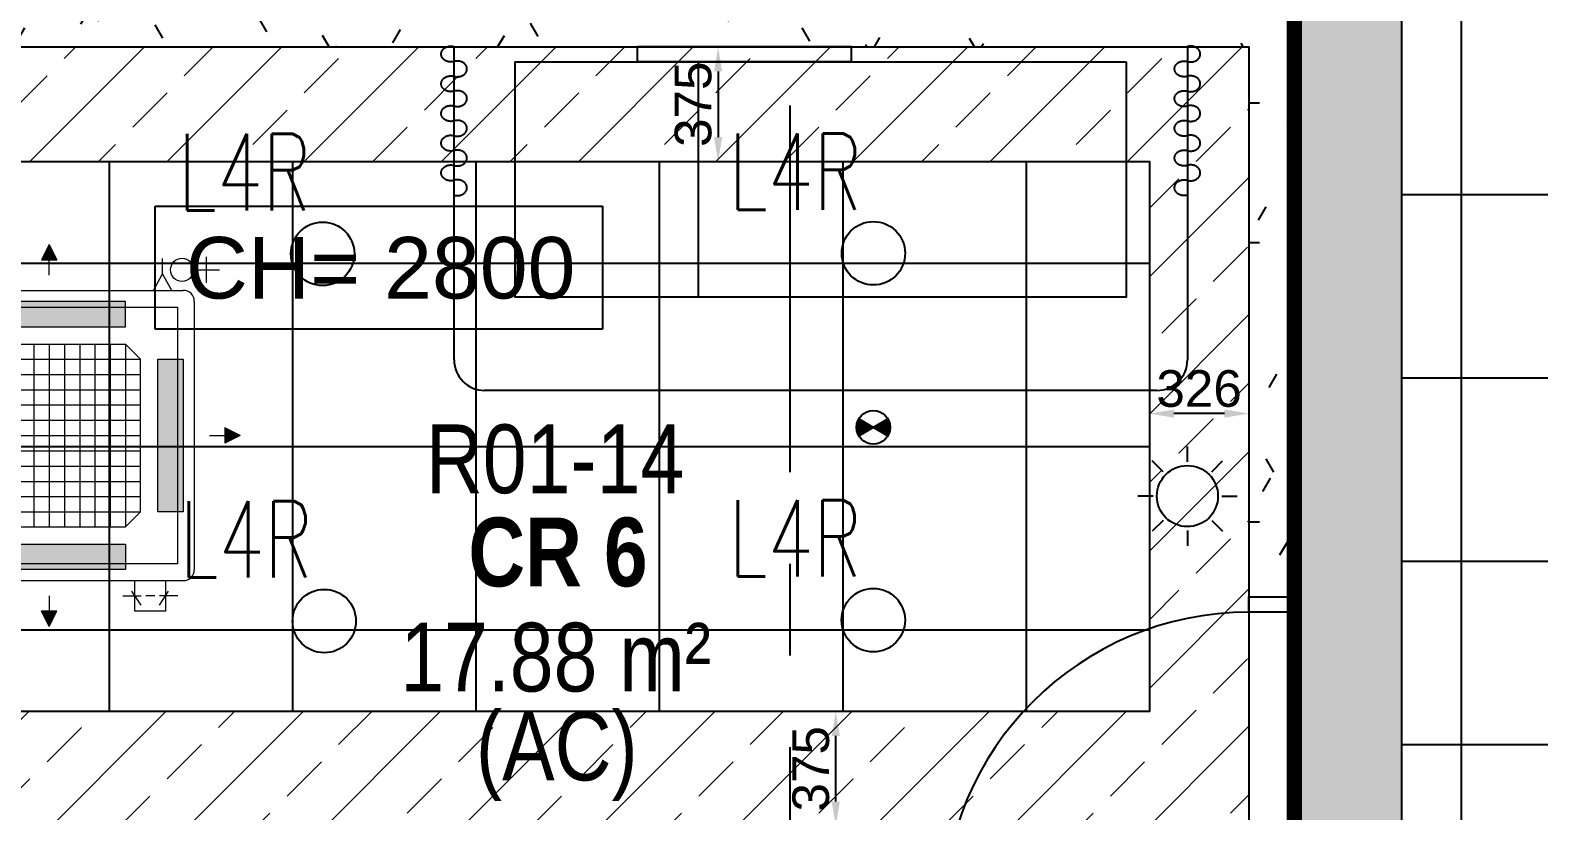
# Model space of a CAD drawing. Header units: millimetres. Extents: x -92759 to 184353, y -15225 to 86714.
# Drawn here: x -55620 to -50683, y 61691 to 64246 of the extents above; entities that cross this region are included whole.
import ezdxf

# ---------------------------------------------------------------- set-up
doc = ezdxf.new("R2010")
doc.units = ezdxf.units.MM
for name, pattern in [('HIDDEN', [0.375, 0.25, -0.125]), ('IDA - Grid Line', [2100, 1200, -300, 300, -300]), ('IMPORT-ACAD_ISO12W100', [3150, 1800, -450, 0, -450, 0, -450])]:
    doc.linetypes.add(name, pattern=pattern)
doc.layers.get('Defpoints').update_dxf_attribs({"color": 8})
for name, color, linetype in [('0-1', 9, 'Continuous'), ('0-Motion Sensor', 1, 'Continuous'), ('A-_DOOR----_E', 8, 'Continuous'), ('A-_ROOMNAME_A', 8, 'Continuous'), ('A-_WALL----_H-1', 9, 'Continuous'), ('A-_WALLPRTN_E', 8, 'Continuous'), ('A-PATT-CONC', 8, 'Continuous'), ('AAG_Dimension', 7, 'Continuous'), ('E-_LITG _ CKT -DB', 1, 'HIDDEN'), ('E-legend', 1, 'Continuous'), ('HF', 7, 'Continuous'), ('HF Text', 7, 'Continuous'), ('HFI 02', 7, 'Continuous'), ('M-ACMV_FCU', 5, 'Continuous'), ('PDF_M-_ACON----_E-N', 7, 'Continuous')]:
    doc.layers.add(name, color=color, linetype=linetype)
for name, color, linetype, true_color in [('1599_FURN_RHH_BLK8 _NEW__1ST STY_dwg _2_-1', 7, 'Continuous', 0xaaaaaa), ('A-_DETA----_ED-2', 1, 'Continuous', 0xff0000), ('A-_FURN--2', 7, 'IMPORT-ACAD_ISO12W100', 0xaaaaaa), ('A-_FURN--4', 7, 'Continuous', 0xaaaaaa), ('A-_FURN_HIDDEN-1', 7, 'Continuous', 0xaaaaaa), ('CURTAIN-1', 7, 'Continuous', 0xaaaaaa), ('E-_FIREALAM_E-1', 1, 'Continuous', 0xff0000), ('S-_ANOTGRID_E-1', 9, 'IDA - Grid Line', 0x808080)]:
    doc.layers.add(name, color=color, linetype=linetype, true_color=true_color)
for name, color, linetype, lineweight in [('A--', 134, '500-1-RP', 25), ('HFI 9MM FPB', 94, 'Continuous', 5), ('M-ACMV_CDP', 190, 'DRAIN_PIPE', 25), ('M-ACMV_FCU-1', 86, 'Continuous', 9), ('M-ACMV_PWR', 1, 'REFRIGERANT', 25), ('M-ACMV_REF_PIPE', 134, '500-1-RP', 25), ('M-ACMV_VCD', 7, 'Continuous', 25)]:
    doc.layers.add(name, color=color, linetype=linetype, lineweight=lineweight)
doc.styles.add('Arial', font='arial.ttf')
doc.styles.add('Arial Narrow_2', font='ARIALN.TTF', dxfattribs={"height": 225})
doc.styles.add('Arial Narrow_B_1', font='ARIALNB.TTF', dxfattribs={"height": 300})
doc.styles.add('Arial_4', font='arial.ttf', dxfattribs={"height": 1.8})
doc.styles.add('Simplex', font='simplex_.ttf', dxfattribs={"width": 0.7, "height": 450})
doc.styles.get("Standard").update_dxf_attribs({"font": 'arial.ttf'})
doc.linetypes.add('500-1-RP', pattern='A,0.75,-0.5,0.75,-0.5,0.75,-0.5,0.75,-1.7,["RP",Standard,S=1,R=0,X=-1,Y=-0.5],-1.7', length=7.9)
doc.linetypes.add('DRAIN_PIPE', pattern='A,0.5,-0.2,["D",Standard,S=0.1,R=0,X=-0.1,Y=-0.05],-0.25', length=0.95)
doc.linetypes.add('REFRIGERANT', pattern='A,15,-5.08,["R",Standard,S=2.54,R=0,X=-2.54,Y=-1.27],-5.08', length=25.16)
doc.dimstyles.get("Standard").update_dxf_attribs({"dimtxt": 0.18, "dimasz": 0.18, "dimexe": 0.18, "dimexo": 0.0625, "dimgap": 0.09, "dimtad": 0, "dimtih": 1, "dimtoh": 1, "dimdec": 4, "dimzin": 0, "dimdsep": 46, "dimtxsty": 'Standard', "dimcen": 0.09, "dimadec": 0, "dimazin": 0, "dimtfac": 1, "dimtdec": 4, "dimtofl": 0, "dimtmove": 0, "dimatfit": 3, "dimfxl": 1, "dimtolj": 1, "dimtzin": 0, "dimarcsym": 0})
pattern_1 = [(0, (-11870.95, 40538.29), (609.6, 152.4), [50.292, -406.908, 50.292, -406.908, -2438.4]), (0, (-11870.95, 40538.29), (609.6, 152.4), [-914.4, 50.292, -864.108, 50.292, -406.908, -1066.8]), (0, (-11870.95, 40538.29), (609.6, 152.4), [-2286, 50.292, -254.508, 50.292, -711.708]), (120, (-11642.35, 40614.49), (-436.7823, 451.7291), [50.292, -406.908, 50.292, -406.908, -2438.4]), (120, (-11642.35, 40614.49), (-436.7823, 451.7291), [-914.4, 50.292, -864.108, 50.292, -406.908, -1066.8]), (120, (-11642.35, 40614.49), (-436.7823, 451.7291), [-2286, 50.292, -254.508, 50.292, -711.708]), (240, (-11566.15, 40919.29), (-172.8177, -604.1291), [50.292, -406.908, 50.292, -406.908, -2438.4]), (240, (-11566.15, 40919.29), (-172.8177, -604.1291), [-914.4, 50.292, -864.108, 50.292, -406.908, -1066.8]), (240, (-11566.15, 40919.29), (-172.8177, -604.1291), [-2286, 50.292, -254.508, 50.292, -711.708])]

# ---------------------------------------------------------------- blocks, each defined once
blk = doc.blocks.new('IDA - Strobe Light - IDA - Strobe Light-8826107-BLK8_RHH_1ST STOREY PLAN')
at = {"layer": 'A-_DETA----_ED-2'}
for p, q in [((0, 312.5), (0, 362.5)), ((-79.5, 279.5), (-114.9, 314.9)), ((79.5, 279.5), (114.9, 314.9)), ((-112.5, 200), (-162.5, 200)), ((112.5, 200), (162.5, 200)), ((-79.5, 120.5), (-114.9, 85.1)), ((79.5, 120.5), (114.9, 85.1)), ((0, 87.5), (0, 37.5))]:
    blk.add_line(p, q, dxfattribs=at)
blk.add_circle((0, 200), 100, dxfattribs=at)
blk = doc.blocks.new('IDA - F - Single - Swing1 - 1100L X 2200H -TD-03-10510365-BLK8_RHH_1ST STOREY PLAN')
at = {"layer": 'A-_DOOR----_E'}
for p, q in [((-550, 75), (-500, 75)), ((-500, 75), (-500, -75)), ((500, 75), (550, 75)), ((500, -75), (500, 75)), ((-500, -75), (-550, -75)), ((450, -75), (500, -75)), ((450, -1075), (450, -75)), ((500, -75), (500, -1075)), ((550, -75), (500, -75)), ((500, -1075), (450, -1075))]:
    blk.add_line(p, q, dxfattribs=at)
blk.add_arc((500, -75), 1000, 180, 270, dxfattribs=at)
blk = doc.blocks.new('1599_FURN_RHH_BLK8 _NEW__1ST STY_dwg_CURTAIN-10346287-BLK8_RHH_1ST STOREY PLAN')
at = {"layer": 'CURTAIN-1'}
for points, weights in [([(364562.6, -316988.1), (364557, -316988.1), (364551.8, -316989.6)], [1, 0.931303290714, 0.894831553285]), ([(364593.9, -317013.9), (364593.9, -316988.1), (364562.6, -316988.1)], [1, 0.707106781187, 1]), ([(364562.6, -317039.8), (364593.9, -317039.8), (364593.9, -317013.9)], [1, 0.707106781187, 1]), ([(364509.6, -317062.5), (364509.6, -317036.7), (364540.9, -317036.7)], [1, 0.707106781187, 1]), ([(364540.9, -317088.4), (364509.6, -317088.4), (364509.6, -317062.5)], [1, 0.707106781187, 1]), ([(364540.9, -317036.7), (364546.5, -317036.7), (364551.8, -317038.2)], [1, 0.931303290589, 0.894831553152]), ([(364551.8, -317038.2), (364557, -317039.8), (364562.6, -317039.8)], [0.894831553151, 0.931303290588, 1]), ([(364551.8, -317086.8), (364546.5, -317088.4), (364540.9, -317088.4)], [0.894831553149, 0.931303290586, 1]), ([(364562.6, -317085.3), (364557, -317085.3), (364551.8, -317086.8)], [1, 0.931303290589, 0.894831553152]), ([(364593.9, -317111.1), (364593.9, -317085.3), (364562.6, -317085.3)], [1, 0.707106781187, 1]), ([(364562.6, -317137), (364593.9, -317137), (364593.9, -317111.1)], [1, 0.707106781187, 1]), ([(364509.6, -317159.7), (364509.6, -317133.8), (364540.9, -317133.8)], [1, 0.707106781187, 1]), ([(364540.9, -317185.6), (364509.6, -317185.6), (364509.6, -317159.7)], [1, 0.707106781187, 1]), ([(364540.9, -317133.8), (364546.5, -317133.8), (364551.8, -317135.4)], [1, 0.931303290587, 0.894831553151]), ([(364551.8, -317135.4), (364557, -317137), (364562.6, -317137)], [0.894831553149, 0.931303290586, 1]), ([(364551.8, -317184), (364546.5, -317185.6), (364540.9, -317185.6)], [0.89483155315, 0.931303290587, 1]), ([(364562.6, -317182.4), (364557, -317182.4), (364551.8, -317184)], [1, 0.931303290587, 0.894831553151]), ([(364593.9, -317208.3), (364593.9, -317182.4), (364562.6, -317182.4)], [1, 0.707106781187, 1]), ([(364562.6, -317234.2), (364593.9, -317234.2), (364593.9, -317208.3)], [1, 0.707106781187, 1]), ([(364509.6, -317256.9), (364509.6, -317231), (364540.9, -317231)], [1, 0.707106781187, 1]), ([(364540.9, -317282.8), (364509.6, -317282.8), (364509.6, -317256.9)], [1, 0.707106781187, 1]), ([(364540.9, -317231), (364546.5, -317231), (364551.8, -317232.6)], [1, 0.931303290587, 0.894831553151]), ([(364551.8, -317232.6), (364557, -317234.2), (364562.6, -317234.2)], [0.89483155315, 0.931303290586, 1]), ([(364551.8, -317281.2), (364546.5, -317282.8), (364540.9, -317282.8)], [0.894831553151, 0.931303290587, 1]), ([(364562.6, -317279.6), (364557, -317279.6), (364551.8, -317281.2)], [1, 0.931303290588, 0.894831553151]), ([(364593.9, -317305.5), (364593.9, -317279.6), (364562.6, -317279.6)], [1, 0.707106781187, 1]), ([(364562.6, -317331.4), (364593.9, -317331.4), (364593.9, -317305.5)], [1, 0.707106781187, 1]), ([(364509.6, -317354.1), (364509.6, -317328.2), (364540.9, -317328.2)], [1, 0.707106781187, 1]), ([(364540.9, -317380), (364509.6, -317380), (364509.6, -317354.1)], [1, 0.707106781187, 1]), ([(364540.9, -317328.2), (364546.5, -317328.2), (364551.8, -317329.8)], [1, 0.931303290716, 0.894831553287]), ([(364551.8, -317329.8), (364557, -317331.4), (364562.6, -317331.4)], [0.89483155315, 0.931303290587, 1]), ([(364551.8, -317378.4), (364546.5, -317380), (364540.9, -317380)], [0.894831553151, 0.931303290587, 1]), ([(364562.6, -317376.8), (364557, -317376.8), (364551.8, -317378.4)], [1, 0.931303290587, 0.89483155315]), ([(364593.9, -317402.7), (364593.9, -317376.8), (364562.6, -317376.8)], [1, 0.707106781187, 1]), ([(364562.6, -317428.6), (364593.9, -317428.6), (364593.9, -317402.7)], [1, 0.707106781187, 1]), ([(364509.6, -317451.3), (364509.6, -317425.4), (364540.9, -317425.4)], [1, 0.707106781187, 1]), ([(364540.9, -317477.2), (364509.6, -317477.2), (364509.6, -317451.3)], [1, 0.707106781187, 1]), ([(364540.9, -317425.4), (364546.5, -317425.4), (364551.8, -317427)], [1, 0.931303290587, 0.894831553151]), ([(364551.8, -317427), (364557, -317428.6), (364562.6, -317428.6)], [0.89483155315, 0.931303290587, 1]), ([(364551.8, -317475.6), (364546.5, -317477.2), (364540.9, -317477.2)], [0.894831553151, 0.931303290587, 1])]:
    blk.add_rational_spline(points, weights, degree=2, dxfattribs=at)
blk = doc.blocks.new('1599_FURN_RHH_BLK8 _NEW__1ST STY_dwg_CURTAIN-10346288-BLK8_RHH_1ST STOREY PLAN')
at = {"layer": 'CURTAIN-1'}
for points, weights in [([(364562.6, -316988.1), (364557, -316988.1), (364551.8, -316989.6)], [1, 0.931303290714, 0.894831553285]), ([(364593.9, -317013.9), (364593.9, -316988.1), (364562.6, -316988.1)], [1, 0.707106781187, 1]), ([(364562.6, -317039.8), (364593.9, -317039.8), (364593.9, -317013.9)], [1, 0.707106781187, 1]), ([(364509.6, -317062.5), (364509.6, -317036.7), (364540.9, -317036.7)], [1, 0.707106781187, 1]), ([(364540.9, -317088.4), (364509.6, -317088.4), (364509.6, -317062.5)], [1, 0.707106781187, 1]), ([(364540.9, -317036.7), (364546.5, -317036.7), (364551.8, -317038.2)], [1, 0.931303290589, 0.894831553152]), ([(364551.8, -317038.2), (364557, -317039.8), (364562.6, -317039.8)], [0.894831553151, 0.931303290588, 1]), ([(364551.8, -317086.8), (364546.5, -317088.4), (364540.9, -317088.4)], [0.894831553149, 0.931303290586, 1]), ([(364562.6, -317085.3), (364557, -317085.3), (364551.8, -317086.8)], [1, 0.931303290589, 0.894831553152]), ([(364593.9, -317111.1), (364593.9, -317085.3), (364562.6, -317085.3)], [1, 0.707106781187, 1]), ([(364562.6, -317137), (364593.9, -317137), (364593.9, -317111.1)], [1, 0.707106781187, 1]), ([(364509.6, -317159.7), (364509.6, -317133.8), (364540.9, -317133.8)], [1, 0.707106781187, 1]), ([(364540.9, -317185.6), (364509.6, -317185.6), (364509.6, -317159.7)], [1, 0.707106781187, 1]), ([(364540.9, -317133.8), (364546.5, -317133.8), (364551.8, -317135.4)], [1, 0.931303290587, 0.894831553151]), ([(364551.8, -317135.4), (364557, -317137), (364562.6, -317137)], [0.894831553149, 0.931303290586, 1]), ([(364551.8, -317184), (364546.5, -317185.6), (364540.9, -317185.6)], [0.89483155315, 0.931303290587, 1]), ([(364562.6, -317182.4), (364557, -317182.4), (364551.8, -317184)], [1, 0.931303290587, 0.894831553151]), ([(364593.9, -317208.3), (364593.9, -317182.4), (364562.6, -317182.4)], [1, 0.707106781187, 1]), ([(364562.6, -317234.2), (364593.9, -317234.2), (364593.9, -317208.3)], [1, 0.707106781187, 1]), ([(364509.6, -317256.9), (364509.6, -317231), (364540.9, -317231)], [1, 0.707106781187, 1]), ([(364540.9, -317282.8), (364509.6, -317282.8), (364509.6, -317256.9)], [1, 0.707106781187, 1]), ([(364540.9, -317231), (364546.5, -317231), (364551.8, -317232.6)], [1, 0.931303290587, 0.894831553151]), ([(364551.8, -317232.6), (364557, -317234.2), (364562.6, -317234.2)], [0.89483155315, 0.931303290586, 1]), ([(364551.8, -317281.2), (364546.5, -317282.8), (364540.9, -317282.8)], [0.894831553151, 0.931303290587, 1]), ([(364562.6, -317279.6), (364557, -317279.6), (364551.8, -317281.2)], [1, 0.931303290588, 0.894831553151]), ([(364593.9, -317305.5), (364593.9, -317279.6), (364562.6, -317279.6)], [1, 0.707106781187, 1]), ([(364562.6, -317331.4), (364593.9, -317331.4), (364593.9, -317305.5)], [1, 0.707106781187, 1]), ([(364509.6, -317354.1), (364509.6, -317328.2), (364540.9, -317328.2)], [1, 0.707106781187, 1]), ([(364540.9, -317380), (364509.6, -317380), (364509.6, -317354.1)], [1, 0.707106781187, 1]), ([(364540.9, -317328.2), (364546.5, -317328.2), (364551.8, -317329.8)], [1, 0.931303290716, 0.894831553287]), ([(364551.8, -317329.8), (364557, -317331.4), (364562.6, -317331.4)], [0.89483155315, 0.931303290587, 1]), ([(364551.8, -317378.4), (364546.5, -317380), (364540.9, -317380)], [0.894831553151, 0.931303290587, 1]), ([(364562.6, -317376.8), (364557, -317376.8), (364551.8, -317378.4)], [1, 0.931303290587, 0.89483155315]), ([(364593.9, -317402.7), (364593.9, -317376.8), (364562.6, -317376.8)], [1, 0.707106781187, 1]), ([(364562.6, -317428.6), (364593.9, -317428.6), (364593.9, -317402.7)], [1, 0.707106781187, 1]), ([(364509.6, -317451.3), (364509.6, -317425.4), (364540.9, -317425.4)], [1, 0.707106781187, 1]), ([(364540.9, -317477.2), (364509.6, -317477.2), (364509.6, -317451.3)], [1, 0.707106781187, 1]), ([(364540.9, -317425.4), (364546.5, -317425.4), (364551.8, -317427)], [1, 0.931303290587, 0.894831553151]), ([(364551.8, -317427), (364557, -317428.6), (364562.6, -317428.6)], [0.89483155315, 0.931303290587, 1]), ([(364551.8, -317475.6), (364546.5, -317477.2), (364540.9, -317477.2)], [0.894831553151, 0.931303290587, 1])]:
    blk.add_rational_spline(points, weights, degree=2, dxfattribs=at)
blk = doc.blocks.new('1599_FURN_RHH_BLK8 _NEW__1ST STY_dwg _2_-10346281-BLK8_RHH_1ST STOREY PLAN')
at = {"layer": 'A-_FURN--2'}
blk.add_line((-17955.1, -15969.1), (-17955.1, -15199.1), dxfattribs=at)
at = {"layer": 'A-_FURN--4', "flags": 128}
for points in [[(-18155.1, -15149.1), (-17455.1, -15149.1), (-17455.1, -15199.1), (-18155.1, -15199.1)], [(-16555.1, -15199.1), (-16555.1, -15969.1), (-18555.1, -15969.1), (-18555.1, -15199.1)]]:
    blk.add_lwpolyline(points, close=True, dxfattribs=at)
at = {"layer": 'A-_FURN_HIDDEN-1'}
for p, q in [((-18755.1, -16174.1), (-18755.1, -15149.1)), ((-16355.1, -15149.1), (-16355.1, -16174.1)), ((-16455.1, -16274.1), (-18655.1, -16274.1))]:
    blk.add_line(p, q, dxfattribs=at)
for centre, start, end in [((-18655.1, -16174.1), 180, 270), ((-16455.1, -16174.1), 270, 0)]:
    blk.add_arc(centre, 100, start, end, dxfattribs=at)
at = {"extrusion": (0, 0, -1), "zscale": -1}
blk.add_blockref('1599_FURN_RHH_BLK8 _NEW__1ST STY_dwg_CURTAIN-10346288-BLK8_RHH_1ST STOREY PLAN', (-345796.7, 301840.6), dxfattribs=at)
blk.add_blockref('1599_FURN_RHH_BLK8 _NEW__1ST STY_dwg_CURTAIN-10346287-BLK8_RHH_1ST STOREY PLAN', (-380906.9, 301840.6))
blk = doc.blocks.new('A$Cb2bf8f38')
at = {"layer": 'A-_WALL----_H-1'}
h = blk.add_hatch(dxfattribs=at)
h.set_pattern_fill('FP_1', color=256, style=0, pattern_type=2)
h.set_pattern_definition(pattern_1)
h.paths.add_polyline_path([(-8624, 25500), (-8549, 25500), (-8549, 27300), (-8699, 27300), (-8699, 25500)])
h.paths.add_polyline_path([(-8624, 28400), (-8549, 28400), (-8549, 28750), (-8699, 28750), (-8699, 28400)])
h.paths.add_polyline_path([(-8549, 29850), (-8549, 33600), (-8699, 33600), (-8699, 29850), (-8624, 29850)])
h.paths.add_polyline_path([(-8699, 34700), (-8549, 34700), (-8549, 36750), (-8699, 36750), (-8699, 34800)])
h.paths.add_polyline_path([(-8624, 37850), (-8549, 37850), (-8549, 38100), (-8699, 38100), (-8699, 37850)])
h = blk.add_hatch(dxfattribs=at)
h.set_pattern_fill('FP_1', color=256, style=0, pattern_type=2)
h.set_pattern_definition(pattern_1)
h.paths.add_polyline_path([(-8699, 31650), (-8699, 31800), (-14750, 31800), (-14750, 31650), (-11218.1, 31650)])
at = {"layer": 'A-_WALLPRTN_E'}
for p, q in [((-8549, 29850), (-8549, 33600)), ((-14750, 31650), (-8699, 31650)), ((-8699, 31650), (-8699, 29850)), ((-8699, 29850), (-8549, 29850))]:
    blk.add_line(p, q, dxfattribs=at)
at = {"layer": 'S-_ANOTGRID_E-1'}
blk.add_line((-10200, -20141.4), (-10200, 53272.8), dxfattribs=at)
at = {"layer": '1599_FURN_RHH_BLK8 _NEW__1ST STY_dwg _2_-1'}
blk.add_blockref('1599_FURN_RHH_BLK8 _NEW__1ST STY_dwg _2_-10346281-BLK8_RHH_1ST STOREY PLAN', (7455.1, 46800), dxfattribs=at)
at = {"layer": 'A-_DOOR----_E', "rotation": 269.9999999999999}
blk.add_blockref('IDA - F - Single - Swing1 - 1100L X 2200H -TD-03-10510365-BLK8_RHH_1ST STOREY PLAN', (-8624, 29300), dxfattribs=at)
at = {"layer": 'E-_FIREALAM_E-1', "rotation": 89.99999999999818}
blk.add_blockref('IDA - Strobe Light - IDA - Strobe Light-8826107-BLK8_RHH_1ST STOREY PLAN', (-8700, 30180), dxfattribs=at)
at = {"layer": 'A-_ROOMNAME_A', "char_height": 225, "attachment_point": 1}
for s, insert, width, style in [('R01-14', (-11392.1, 30414.4), 1058.227, 'Arial Narrow_2'), ('CR 6', (-11253.4, 30109.6), 721.519, 'Arial Narrow_B_1'), ('17.88 m²', (-11476.1, 29765.5), 1262.658, 'Arial Narrow_2'), ('(AC)', (-11228.6, 29474.5), 661.392, 'Arial Narrow_2')]:
    blk.add_mtext(s, dxfattribs=dict(at, insert=insert, width=width, style=style))
blk = doc.blocks.new('*D606')
at = {"layer": 'AAG_Dimension', "color": 0, "lineweight": -2, "transparency": 16777216}
for p, q in [((2846.5, 489932.9), (2846.5, 489911.6)), ((3172, 489932.9), (3172, 489911.6)), ((3092, 489911.7), (2926.5, 489911.7))]:
    blk.add_line(p, q, dxfattribs=at)
at = {"layer": 'AAG_Dimension', "color": 0, "transparency": 16777216}
for points in [[(2926.5, 489925.1), (2926.5, 489898.4), (2846.5, 489911.7)], [(3092, 489925.1), (3092, 489898.4), (3172, 489911.7)]]:
    blk.add_solid(points, dxfattribs=at)
at = {"layer": 'Defpoints', "color": 0, "transparency": 16777216}
for p in [(2846.5, 489932.9), (3172, 489932.9), (2846.5, 489911.7)]:
    blk.add_point(p, dxfattribs=at)
at = {"layer": 'AAG_Dimension', "color": 152, "true_color": 0x2776bb, "transparency": 16777216, "insert": (3009.2, 489993), "char_height": 120, "attachment_point": 5, "style": 'Arial'}
blk.add_mtext('\\A1;326', dxfattribs=at)
blk = doc.blocks.new('*D608')
at = {"layer": 'AAG_Dimension', "color": 0, "lineweight": -2, "transparency": 16777216}
for p, q in [((1867.3, 488936.7), (1820, 488936.7)), ((1820.2, 488641.7), (1820.2, 488856.7)), ((1867.3, 488561.7), (1820, 488561.7))]:
    blk.add_line(p, q, dxfattribs=at)
at = {"layer": 'AAG_Dimension', "color": 0, "transparency": 16777216}
for points in [[(1806.8, 488856.7), (1833.5, 488856.7), (1820.2, 488936.7)], [(1806.8, 488641.7), (1833.5, 488641.7), (1820.2, 488561.7)]]:
    blk.add_solid(points, dxfattribs=at)
at = {"layer": 'Defpoints', "color": 0, "transparency": 16777216}
for p in [(1820.2, 488936.7), (1867.4, 488936.7), (1867.4, 488561.7)]:
    blk.add_point(p, dxfattribs=at)
at = {"layer": 'AAG_Dimension', "color": 152, "true_color": 0x2776bb, "transparency": 16777216, "insert": (1738.9, 488749.2), "char_height": 120, "attachment_point": 5, "rotation": 90, "style": 'Arial'}
blk.add_mtext('\\A1;375', dxfattribs=at)
blk = doc.blocks.new('*D609')
at = {"layer": 'AAG_Dimension', "color": 0, "lineweight": -2, "transparency": 16777216}
for p, q in [((1429.8, 491111.7), (1435.2, 491111.7)), ((1435.1, 491031.7), (1435.1, 490816.7)), ((1429.8, 490736.7), (1435.2, 490736.7))]:
    blk.add_line(p, q, dxfattribs=at)
at = {"layer": 'AAG_Dimension', "color": 0, "transparency": 16777216}
for points in [[(1421.7, 491031.7), (1448.4, 491031.7), (1435.1, 491111.7)], [(1421.7, 490816.7), (1448.4, 490816.7), (1435.1, 490736.7)]]:
    blk.add_solid(points, dxfattribs=at)
at = {"layer": 'Defpoints', "color": 0, "transparency": 16777216}
for p in [(1429.7, 491111.7), (1429.7, 490736.7), (1435.1, 490736.7)]:
    blk.add_point(p, dxfattribs=at)
at = {"layer": 'AAG_Dimension', "color": 152, "true_color": 0x2776bb, "transparency": 16777216, "insert": (1353.8, 490924.2), "char_height": 120, "attachment_point": 5, "rotation": 90, "style": 'Arial'}
blk.add_mtext('\\A1;375', dxfattribs=at)
blk = doc.blocks.new('Motion Sensor')
at = {"layer": 'E-legend', "lineweight": 25}
h = blk.add_hatch(color=256, dxfattribs=at)
h.dxf.hatch_style = 1
h.paths.add_polyline_path([(10021, -17121.6), (9973.3, -17094.1, 0.131652), (9965.9, -17121.6, 0.131652), (9973.3, -17149.1)])
h = blk.add_hatch(color=256, dxfattribs=at)
h.dxf.hatch_style = 1
h.paths.add_polyline_path([(10068.6, -17094.1), (10021, -17121.6), (10068.6, -17149.1, 0.131652), (10076, -17121.6, 0.131652)])
for p, q in [((9973.3, -17094.1), (10068.6, -17149.1)), ((9973.3, -17149.1), (10068.6, -17094.1))]:
    blk.add_line(p, q, dxfattribs=at)
blk.add_circle((10021, -17121.6), 55, dxfattribs=at)
blk = doc.blocks.new('A$C020d881d')
at = {"layer": 'E-legend', "lineweight": 25}
blk.add_circle((818.7, 172), 103.8, dxfattribs=at)
at = {"layer": 'E-legend', "lineweight": 25, "style": 'Simplex', "width": 0.7}
blk.add_text('L4R', height=250, dxfattribs=at).set_placement((345.2, 314.3))
blk = doc.blocks.new('EL_B8_L1_R4')
at = {"color": 6, "linetype": 'HIDDEN', "ltscale": 40, "const_width": 50}
blk.add_lwpolyline([(13092.9, -27358.3), (13092.9, -43108.3), (10382.9, -43108.3), (10382.9, -42358.3), (6692.9, -42358.3), (6692.9, -42758.3), (2092.9, -42758.3), (2092.9, -35258.3), (-3607.1, -35258.3), (-3607.1, -24683.3), (4692.9, -24683.3), (4692.9, -34658.3), (10992.9, -34658.3), (10992.9, -14008.3), (2242.9, -14008.3), (2242.9, -2458.3), (-3957.1, -2458.3), (-3957.1, -58.3), (842.9, -58.3), (842.9, 3691.7), (2342.9, 3691.7), (2342.9, -58.3), (13092.9, -58.3), (13092.9, -12058.3)], dxfattribs=at)
at = {"layer": '0-Motion Sensor'}
blk.add_blockref('Motion Sensor', (-9156, 6968.4), dxfattribs=at)
at = {"layer": 'E-_LITG _ CKT -DB', "ltscale": 0.5}
for p in [(-1756, -9757.5), (46.5, -9755.7), (-1750.7, -10959.4), (46.1, -10956.4)]:
    blk.add_blockref('A$C020d881d', p, dxfattribs=at)
blk = doc.blocks.new('A$Ca8a76259')
at = {"layer": 'M-ACMV_FCU', "lineweight": 0}
h = blk.add_hatch(color=256, dxfattribs=at)
h.dxf.hatch_style = 1
h.paths.add_polyline_path([(0, 625), (-25, 575), (25, 575)])
h = blk.add_hatch(color=256, dxfattribs=at)
h.dxf.hatch_style = 1
h.paths.add_polyline_path([(250, 356), (250, 439), (-250, 439), (-250, 356)])
h.paths.add_polyline_path([(356, -250), (439, -250), (439, 250), (356, 250)])
h.paths.add_polyline_path([(-356, 250), (-439, 250), (-439, -250), (-356, -250)])
h.paths.add_polyline_path([(-250, -356), (-250, -439), (250, -439), (250, -356)])
h = blk.add_hatch(color=256, dxfattribs=at)
h.dxf.hatch_style = 1
h.paths.add_polyline_path([(-625, 0), (-575, -25), (-575, 25)])
h = blk.add_hatch(color=256, dxfattribs=at)
h.dxf.hatch_style = 1
h.paths.add_polyline_path([(625, 0), (575, 25), (575, -25)])
h = blk.add_hatch(color=256, dxfattribs=at)
h.dxf.hatch_style = 1
h.paths.add_polyline_path([(0, -625), (25, -575), (-25, -575)])
for p, q in [((0, 625), (-25, 575)), ((0, 625), (25, 575)), ((-25, 575), (25, 575)), ((0, 525), (0, 575)), ((439, 475), (-439, 475)), ((439, 475), (439, 475)), ((-475, 439), (-475, -439)), ((475, 439), (475, 439)), ((475, 439), (475, -439)), ((-298.5, 250), (-250, 298.5)), ((-250, 298.5), (250, 298.5)), ((-250, 298.5), (-250, -298.5)), ((-200, 298.5), (-200, -298.5)), ((-150, 298.5), (-150, -298.5)), ((-100, 298.5), (-100, -298.5)), ((-50, 298.5), (-50, -298.5)), ((0, 298.5), (0, -298.5)), ((50, 298.5), (50, -298.5)), ((100, 298.5), (100, -298.5)), ((150, 298.5), (150, -298.5)), ((200, 298.5), (200, -298.5)), ((250, 298.5), (298.5, 250)), ((250, 298.5), (250, -298.5)), ((-298.5, 250), (-298.5, -250)), ((298.5, 250), (-298.5, 250)), ((298.5, 250), (298.5, -250)), ((298.5, 200), (-298.5, 200)), ((298.5, 150), (-298.5, 150)), ((298.5, 100), (-298.5, 100)), ((298.5, 50), (-298.5, 50)), ((-625, 0), (-575, 25)), ((-625, 0), (-575, -25)), ((-575, -25), (-575, 25)), ((-525, 0), (-575, 0)), ((298.5, 0), (-298.5, 0)), ((525, 0), (575, 0)), ((575, 25), (575, -25)), ((625, 0), (575, 25)), ((625, 0), (575, -25)), ((298.5, -50), (-298.5, -50)), ((298.5, -100), (-298.5, -100)), ((298.5, -150), (-298.5, -150)), ((298.5, -200), (-298.5, -200)), ((-250, -298.5), (-298.5, -250)), ((298.5, -250), (-298.5, -250)), ((250, -298.5), (298.5, -250)), ((-250, -298.5), (250, -298.5)), ((439, -475), (-439, -475)), ((0, -525), (0, -575)), ((25, -575), (-25, -575)), ((0, -625), (-25, -575)), ((0, -625), (25, -575))]:
    blk.add_line(p, q, dxfattribs=at)
for points in [[(420, 420), (420, -420), (-420, -420), (-420, 420)], [(-250, 356), (250, 356), (250, 439), (-250, 439)], [(-356, 250), (-356, -250), (-439, -250), (-439, 250)], [(356, 250), (356, -250), (439, -250), (439, 250)], [(-250, -356), (250, -356), (250, -439), (-250, -439)]]:
    blk.add_lwpolyline(points, close=True, dxfattribs=at)
for centre, start, end in [((-439, 439), 90, 180), ((439, 439), 0, 90), ((-439, -439), 180, 270), ((439, -439), 270, 0)]:
    blk.add_arc(centre, 36, start, end, dxfattribs=at)
blk = doc.blocks.new('SSO')
at = {"layer": 'M-ACMV_PWR', "linetype": 'ByBlock', "lineweight": 5}
for p, q in [((1064770.3, 20778.3), (1064770.3, 20878.3)), ((1064820.3, 20828.3), (1064720.3, 20828.3))]:
    blk.add_line(p, q, dxfattribs=at)
blk.add_circle((1064770.3, 20733.6), 44.6, dxfattribs=at)
blk.add_circle((1064770.3, 20733.6), 44.6, dxfattribs=at)
blk = doc.blocks.new('A$C81577ca4')
at = {"layer": 'A--', "lineweight": 0, "ltscale": 0.75}
for p, q in [((19, -95), (-36, -125)), ((-36, -125), (-86, -125)), ((19, -155), (-36, -125))]:
    blk.add_line(p, q, dxfattribs=at)
blk = doc.blocks.new('A$C49267d6b')
at = {"layer": 'PDF_M-_ACON----_E-N', "lineweight": 0}
for p, q in [((0, 127), (0, 76.2)), ((-25.4, 76.2), (12.7, 101.6)), ((0, 63.5), (0, 38.1)), ((-25.4, 25.4), (12.7, 0)), ((0, -25.4), (0, 25.4))]:
    blk.add_line(p, q, dxfattribs=at)
blk = doc.blocks.new('FCU -1')
at = {"layer": 'M-ACMV_CDP', "lineweight": 5}
blk.add_line((378826.6, -51081.4), (378826.6, -51186.4), dxfattribs=at)
at = {"layer": 'M-ACMV_VCD', "lineweight": 5}
blk.add_lwpolyline([(378127.5, -50132.1), (378127.5, -50032.1), (378227.5, -50032.1), (378227.5, -50132.1)], close=True, dxfattribs=at)
at = {"layer": 'M-ACMV_FCU', "lineweight": 5, "rotation": 270}
blk.add_blockref('A$Ca8a76259', (378508.4, -50607.1), dxfattribs=at)
at = {"layer": 'M-ACMV_PWR', "color": 1, "linetype": 'ByBlock', "lineweight": 5, "xscale": 0.85, "yscale": 0.85, "zscale": 0.85, "rotation": 90}
blk.add_blockref('SSO', (395697, -956204), dxfattribs=at)
at = {"layer": 'M-ACMV_REF_PIPE', "lineweight": 5, "rotation": 90}
blk.add_blockref('A$C81577ca4', (378012.4, -51100.4), dxfattribs=at)
at = {"layer": 'M-ACMV_VCD', "lineweight": 5, "xscale": -1.181061443391948, "yscale": 1.181061443391948, "zscale": 1.181061443391948, "rotation": 90}
blk.add_blockref('A$C49267d6b', (378237.5, -50082.1), dxfattribs=at)
blk = doc.blocks.new('ACMV_B8L1_R9')
at = {"layer": 'M-ACMV_FCU-1', "rotation": 180}
blk.add_blockref('FCU -1', (612753.2, -97642.2), dxfattribs=at)
blk = doc.blocks.new('RCP_B8L1')
at = {"layer": 'A-PATT-CONC'}
h = blk.add_hatch(dxfattribs=at)
h.set_pattern_fill('ANSI37', color=256, scale=189, angle=45)
h.set_pattern_definition([(90, (12070.95, 496961.7), (-600.075, 0), []), (180, (12070.95, 496961.7), (-6e-14, -600.075), [])])
h.paths.add_polyline_path([(12070.95033, 496961.70958), (3671.95033, 496961.70959), (3671.95033, 486161.70959), (12070.95033, 486161.70958)])
h = blk.add_hatch(dxfattribs=at)
h.set_pattern_fill('ANSI37', color=256, scale=189, angle=45)
h.set_pattern_definition([(90, (2846.45, 490736.7), (-600.075, 0), []), (180, (2846.45, 490736.7), (-6e-14, -600.075), [])])
h.paths.add_polyline_path([(-2553.54966, 490736.70958), (2846.45033, 490736.70958), (2846.45033, 488936.70958), (-2553.54966, 488936.70958)])
at = {"layer": 'HFI 9MM FPB'}
h = blk.add_hatch(dxfattribs=at)
h.set_pattern_fill('ANSI33', color=256, scale=50)
h.paths.add_polyline_path([(3420.95034, 503711.71507), (3420.95034, 499961.70958), (14170.95033, 499961.70958), (14170.95033, 498786.70958), (14170.95033, 496961.70958), (14620.95033, 496961.70958), (14620.95033, 495861.70958), (14170.95033, 495861.70958), (14170.95033, 487961.70958), (14770.95033, 487961.70958), (14770.95033, 488411.70958), (17420.95033, 488411.70958), (17420.95033, 489484.4), (17420.95033, 489561.70958), (19070.95033, 489561.70958), (19070.95033, 488561.70958), (18870.95033, 488561.70958), (18870.95033, 487961.70958), (19070.95033, 487961.70958), (19070.95033, 485386.70958), (15770.95033, 485386.70958), (15770.95033, 486036.70958), (14170.95033, 486036.70958), (14170.95033, 474361.70958), (16695.95033, 474361.70958), (16695.95033, 472561.70958), (14827.95033, 472561.70958), (14827.95033, 472661.70958), (14170.95033, 472661.70958), (14170.95033, 456911.7134), (11460.95032, 456911.7134), (11460.95032, 457661.70958), (7770.95034, 457661.70958), (7770.95034, 457211.70958), (3170.94439, 457211.70958), (3170.94439, 464761.70958), (-2529.04966, 464761.70958), (-2529.04966, 475336.70958), (5770.95034, 475336.70958), (5770.95034, 465361.70958), (12071.95033, 465361.70958), (12071.95033, 486011.70958), (3321.95033, 486011.70958), (3321.95033, 497561.70958), (-2879.04966, 497561.70958), (-2879.04966, 499961.70958), (1920.95034, 499961.70958), (1920.95034, 503711.71507), (2120.95034, 503711.71507)])
h.paths.add_polyline_path([(13420.95033, 497861.70958), (13420.95033, 457661.70958), (12820.95033, 457661.70958), (12820.95033, 497861.70958), (-2178.96619, 497861.70958), (-2178.96619, 499661.70958), (13420.95033, 499661.70958)], flags=16)
h.paths.add_polyline_path([(12070.95033, 496961.70958), (3671.95033, 496961.70959), (3671.95033, 486161.70959), (12070.95033, 486161.70958)], flags=16)
h.paths.add_polyline_path([(15120.95033, 488099.20958), (15120.95033, 486299.20958), (16320.95033, 486299.20958), (16320.95033, 485699.20958), (18720.95033, 485699.20958), (18720.95033, 488099.20958)], flags=16)
h.paths.add_polyline_path([(8070.95034, 463261.70958), (11870.95034, 463261.70958), (11870.95034, 459461.70958), (8070.95034, 459461.70958)], flags=0)
h.paths.add_polyline_path([(7920.95034, 463411.70958), (12020.95034, 463411.70958), (12020.95034, 459311.70958), (7920.95034, 459311.70958)], flags=16)
h.paths.add_polyline_path([(-1979.04966, 474849.20967), (5220.95034, 474849.20967), (5220.95034, 465249.22398), (-1979.04966, 465249.22398)], flags=16)
h.paths.add_polyline_path([(-2529.04966, 467793.20229), (-2529.04966, 464761.70958), (3170.94439, 464761.70958), (3170.94439, 457211.70958), (7770.95034, 457211.70958), (7770.95034, 457661.70958), (11460.95032, 457661.70958), (11460.95032, 456911.7134), (14170.95033, 456911.7134), (14170.95033, 472661.70958), (14020.95033, 472661.70958), (14020.95033, 457061.70958), (11610.95032, 457061.70958), (11610.95032, 457811.70958), (7620.95034, 457811.70958), (7620.95034, 457361.70958), (3320.94439, 457361.70958), (3320.94439, 464911.70958), (-2379.04966, 464911.70958), (-2379.04966, 467793.20229), (-2379.04966, 475186.70967), (5620.95034, 475186.70967), (5620.95034, 465211.72398), (12220.95033, 465211.72398), (12220.95033, 486011.70958), (12070.95033, 486011.70958), (12070.95033, 465361.72398), (5770.95034, 465361.72398), (5770.95034, 475336.70967), (-2529.04966, 475336.70967)], flags=16)
h = blk.add_hatch(dxfattribs=at)
h.set_pattern_fill('ANSI33', color=256, scale=50)
h.paths.add_polyline_path([(1370.95034, 488111.70958), (-2879.04966, 488111.70958), (-2879.04966, 491111.70958), (3171.95033, 491111.70958), (3171.95033, 488111.70958), (1970.95034, 488111.70958), (1970.95034, 488561.70958), (1370.95034, 488561.70958)])
h.paths.add_polyline_path([(-2553.54966, 490736.70958), (2846.45033, 490736.70958), (2846.45033, 488936.70958), (-2553.54966, 488936.70958)], flags=16)
at = {"layer": 'HF'}
blk.add_lwpolyline([(-2529.04966, 464761.70958), (-2529.04966, 475336.70958), (5770.95034, 475336.70958), (5770.95034, 465361.70958), (12071.95033, 465361.70958), (12071.95033, 486011.70958), (3321.95033, 486011.70958), (3321.95033, 497561.70958)], dxfattribs=at)
for points in [[(1370.95034, 488111.70958), (-2879.04966, 488111.70958), (-2879.04966, 491111.70958), (3171.95033, 491111.70958), (3171.95033, 488111.70958), (1970.95034, 488111.70958), (1970.95034, 488561.70958), (1370.95034, 488561.70958)], [(-2553.54966, 490736.70958), (2846.45033, 490736.70958), (2846.45033, 488936.70958), (-2553.54966, 488936.70958)]]:
    blk.add_lwpolyline(points, close=True, dxfattribs=at)
at = {"layer": 'HFI 02'}
blk.add_lwpolyline([(12070.95033, 496961.70958), (3671.95033, 496961.70959), (3671.95033, 486161.70959), (12070.95033, 486161.70958)], close=True, dxfattribs=at)
at = {"layer": 'HF Text', "insert": (-306.91008, 490489.68899), "char_height": 201.462343, "width": 1263.3462081, "attachment_point": 1, "style": 'Arial_4', "bg_fill": 16, "box_fill_scale": 1.5, "bg_fill_color": 256, "bg_fill_transparency": 0}
blk.add_mtext('CH= 2800', dxfattribs=at)
at = {"layer": 'AAG_Dimension'}
for base, p1, p2, picture, middle in [((1435.0656, 490736.70958), (1429.69154, 491111.70958), (1429.69154, 490736.70958), '*D609', (1353.75591, 490924.20958)), ((1820.17207, 488936.70958), (1867.37257, 488561.70958), (1867.37257, 488936.70958), '*D608', (1738.86239, 488749.20958))]:
    dim = blk.add_linear_dim(base=base, p1=p1, p2=p2, angle=90, dimstyle='Standard', dxfattribs=at)
    dim.commit()
    dim.dimension.update_dxf_attribs({"geometry": picture, "text_midpoint": middle})
dim = blk.add_linear_dim(base=(2846.45033, 489911.73535), p1=(3171.95033, 489932.92393), p2=(2846.45033, 489932.92393), dimstyle='Standard', dxfattribs=at)
dim.commit()
dim.dimension.update_dxf_attribs({"geometry": '*D606', "text_midpoint": (3009.20033, 489993.04503)})

msp = doc.modelspace()

# ---------------------------------------------------------------- block references
at = {"layer": '0-1'}
msp.add_blockref('A$Cb2bf8f38', (-42933, 32541.2), dxfattribs=at)

# ---------------------------------------------------------------- next in the draw order: block references
at = {"color": 0}
msp.add_blockref('EL_B8_L1_R4', (-53725.9, 73099.6), dxfattribs=at)
at = {"layer": 'A-PATT-CONC', "color": 152, "true_color": 0x2776bb}
msp.add_blockref('RCP_B8L1', (-54804, -426920.5), dxfattribs=at)

# ---------------------------------------------------------------- next in the draw order: block references
at = {"layer": 'M-ACMV_FCU', "color": 5}
msp.add_blockref('ACMV_B8L1_R9', (-289803, 109954.6), dxfattribs=at)

doc.saveas('drawing.dxf')
